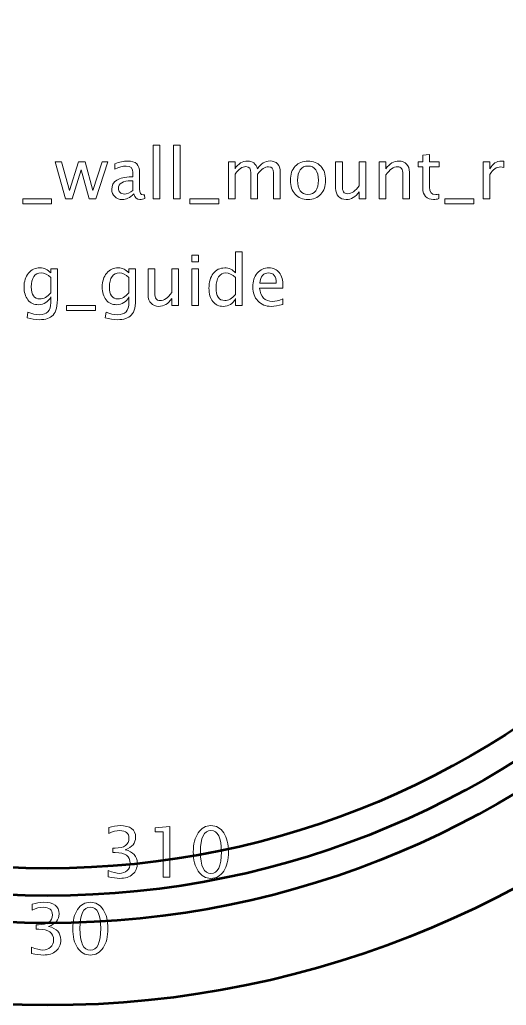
# Model space of a CAD drawing. Header units: centimetres. Extents: x -40.5 to 39, y -42 to 42.1.
# Drawn here: x -23.01 to -14.13, y -42 to -24 of the extents above; entities that cross this region are included whole.
import ezdxf

# ---------------------------------------------------------------- set-up
doc = ezdxf.new("R2010")
doc.units = ezdxf.units.CM
doc.header["$MEASUREMENT"] = 0
doc.layers.add('Layer 1', color=7, linetype='Continuous')

msp = doc.modelspace()

# ---------------------------------------------------------------- linework, layer by layer
at = {"layer": 'Layer 1', "color": 5, "lineweight": 53}
for major_axis in [(0, 18), (0, 16.5), (0, 16), (0, 15.5)]:
    msp.add_ellipse((-22.5, -24), major_axis=major_axis, ratio=1, dxfattribs=at)
at = {"layer": 'Layer 1', "color": 5, "lineweight": 9}
for points, knots in [([(-20.57278, -27.26853), (-20.57278, -27.26853), (-20.57278, -26.28936), (-20.57278, -26.28936), (-20.57278, -26.28936), (-20.57278, -26.28936), (-20.45086, -26.28936), (-20.45086, -26.28936), (-20.45086, -26.28936), (-20.45086, -26.28936), (-20.45086, -27.26853), (-20.45086, -27.26853), (-20.45086, -27.26853), (-20.45086, -27.26853), (-20.57278, -27.26853), (-20.57278, -27.26853)], [0, 0, 0, 0, 0.2, 0.2, 0.2, 0.2, 0.4, 0.4, 0.4, 0.4, 0.6, 0.6, 0.6, 0.6, 1, 1, 1, 1]), ([(-20.20575, -27.26853), (-20.20575, -27.26853), (-20.20575, -26.28936), (-20.20575, -26.28936), (-20.20575, -26.28936), (-20.20575, -26.28936), (-20.08383, -26.28936), (-20.08383, -26.28936), (-20.08383, -26.28936), (-20.08383, -26.28936), (-20.08383, -27.26853), (-20.08383, -27.26853), (-20.08383, -27.26853), (-20.08383, -27.26853), (-20.20575, -27.26853), (-20.20575, -27.26853)], [0, 0, 0, 0, 0.2, 0.2, 0.2, 0.2, 0.4, 0.4, 0.4, 0.4, 0.6, 0.6, 0.6, 0.6, 1, 1, 1, 1]), ([(-22.17383, -27.26853), (-22.17383, -27.26853), (-22.36687, -26.59543), (-22.36687, -26.59543), (-22.36687, -26.59543), (-22.36687, -26.59543), (-22.24791, -26.59543), (-22.24791, -26.59543), (-22.24791, -26.59543), (-22.24791, -26.59543), (-22.09996, -27.11803), (-22.09996, -27.11803), (-22.09996, -27.11803), (-22.09996, -27.11803), (-21.94036, -26.59543), (-21.94036, -26.59543), (-21.94036, -26.59543), (-21.94036, -26.59543), (-21.81844, -26.59543), (-21.81844, -26.59543), (-21.81844, -26.59543), (-21.81844, -26.59543), (-21.67811, -27.11719), (-21.67811, -27.11719), (-21.67811, -27.11719), (-21.67811, -27.11719), (-21.50835, -26.59543), (-21.50835, -26.59543), (-21.50835, -26.59543), (-21.50835, -26.59543), (-21.40421, -26.59543), (-21.40421, -26.59543), (-21.40421, -26.59543), (-21.40421, -26.59543), (-21.62392, -27.26853), (-21.62392, -27.26853), (-21.62392, -27.26853), (-21.62392, -27.26853), (-21.74584, -27.26853), (-21.74584, -27.26853), (-21.74584, -27.26853), (-21.74584, -27.26853), (-21.8902, -26.7436), (-21.8902, -26.7436), (-21.8902, -26.7436), (-21.8902, -26.7436), (-22.05191, -27.26853), (-22.05191, -27.26853), (-22.05191, -27.26853), (-22.05191, -27.26853), (-22.17383, -27.26853), (-22.17383, -27.26853)], [0, 0, 0, 0, 0.07142857, 0.07142857, 0.07142857, 0.07142857, 0.14285714, 0.14285714, 0.14285714, 0.14285714, 0.21428571, 0.21428571, 0.21428571, 0.21428571, 0.28571429, 0.28571429, 0.28571429, 0.28571429, 0.35714286, 0.35714286, 0.35714286, 0.35714286, 0.42857143, 0.42857143, 0.42857143, 0.42857143, 0.5, 0.5, 0.5, 0.5, 0.57142857, 0.57142857, 0.57142857, 0.57142857, 0.64285714, 0.64285714, 0.64285714, 0.64285714, 0.71428571, 0.71428571, 0.71428571, 0.71428571, 0.78571429, 0.78571429, 0.78571429, 0.78571429, 0.85714286, 0.85714286, 0.85714286, 0.85714286, 1, 1, 1, 1]), ([(-20.92711, -27.1828), (-21.00034, -27.25011), (-21.07083, -27.28377), (-21.13856, -27.28377), (-21.13856, -27.28377), (-21.19423, -27.28377), (-21.24059, -27.26641), (-21.2772, -27.23149), (-21.2772, -27.23149), (-21.31403, -27.19656), (-21.33245, -27.15254), (-21.33245, -27.09941), (-21.33245, -27.09941), (-21.33245, -27.02596), (-21.30155, -26.96944), (-21.23974, -26.93007), (-21.23974, -26.93007), (-21.17793, -26.8907), (-21.08924, -26.87102), (-20.97367, -26.87102), (-20.97367, -26.87102), (-20.97367, -26.87102), (-20.9451, -26.87102), (-20.9451, -26.87102), (-20.9451, -26.87102), (-20.9451, -26.87102), (-20.9451, -26.78995), (-20.9451, -26.78995), (-20.9451, -26.78995), (-20.9451, -26.71185), (-20.98574, -26.6729), (-21.06723, -26.6729), (-21.06723, -26.6729), (-21.13031, -26.6729), (-21.19931, -26.6928), (-21.27403, -26.73259), (-21.27403, -26.73259), (-21.27403, -26.73259), (-21.27403, -26.63226), (-21.27403, -26.63226), (-21.27403, -26.63226), (-21.1919, -26.59839), (-21.11443, -26.58146), (-21.04183, -26.58146), (-21.04183, -26.58146), (-20.96711, -26.58146), (-20.91187, -26.59839), (-20.87652, -26.63247), (-20.87652, -26.63247), (-20.84096, -26.66655), (-20.82318, -26.71904), (-20.82318, -26.78995), (-20.82318, -26.78995), (-20.82318, -26.78995), (-20.82318, -27.09412), (-20.82318, -27.09412), (-20.82318, -27.09412), (-20.82318, -27.16375), (-20.8018, -27.19868), (-20.75883, -27.19868), (-20.75883, -27.19868), (-20.75354, -27.19868), (-20.74571, -27.19783), (-20.73534, -27.19614), (-20.73534, -27.19614), (-20.73534, -27.19614), (-20.72666, -27.26387), (-20.72666, -27.26387), (-20.72666, -27.26387), (-20.75439, -27.27721), (-20.78487, -27.28377), (-20.81831, -27.28377), (-20.81831, -27.28377), (-20.87525, -27.28377), (-20.91144, -27.25011), (-20.92711, -27.1828)], [0, 0, 0, 0, 0.05, 0.05, 0.05, 0.05, 0.1, 0.1, 0.1, 0.1, 0.15, 0.15, 0.15, 0.15, 0.2, 0.2, 0.2, 0.2, 0.25, 0.25, 0.25, 0.25, 0.3, 0.3, 0.3, 0.3, 0.35, 0.35, 0.35, 0.35, 0.4, 0.4, 0.4, 0.4, 0.45, 0.45, 0.45, 0.45, 0.5, 0.5, 0.5, 0.5, 0.55, 0.55, 0.55, 0.55, 0.6, 0.6, 0.6, 0.6, 0.65, 0.65, 0.65, 0.65, 0.7, 0.7, 0.7, 0.7, 0.75, 0.75, 0.75, 0.75, 0.8, 0.8, 0.8, 0.8, 0.85, 0.85, 0.85, 0.85, 0.9, 0.9, 0.9, 0.9, 1, 1, 1, 1]), ([(-19.20372, -27.26853), (-19.20372, -27.26853), (-19.20372, -26.59543), (-19.20372, -26.59543), (-19.20372, -26.59543), (-19.20372, -26.59543), (-19.0818, -26.59543), (-19.0818, -26.59543), (-19.0818, -26.59543), (-19.0818, -26.59543), (-19.0818, -26.72264), (-19.0818, -26.72264), (-19.0818, -26.72264), (-19.02232, -26.62845), (-18.94612, -26.58146), (-18.85278, -26.58146), (-18.85278, -26.58146), (-18.76282, -26.58146), (-18.70165, -26.62845), (-18.66905, -26.72264), (-18.66905, -26.72264), (-18.61126, -26.6276), (-18.53591, -26.58019), (-18.44341, -26.58019), (-18.44341, -26.58019), (-18.38436, -26.58019), (-18.33843, -26.59755), (-18.30562, -26.63247), (-18.30562, -26.63247), (-18.27281, -26.6674), (-18.2563, -26.71629), (-18.2563, -26.77916), (-18.2563, -26.77916), (-18.2563, -26.77916), (-18.2563, -27.26853), (-18.2563, -27.26853), (-18.2563, -27.26853), (-18.2563, -27.26853), (-18.37822, -27.26853), (-18.37822, -27.26853), (-18.37822, -27.26853), (-18.37822, -27.26853), (-18.37822, -26.79926), (-18.37822, -26.79926), (-18.37822, -26.79926), (-18.37822, -26.72264), (-18.4087, -26.68433), (-18.46966, -26.68433), (-18.46966, -26.68433), (-18.53295, -26.68433), (-18.59941, -26.72899), (-18.66905, -26.81853), (-18.66905, -26.81853), (-18.66905, -26.81853), (-18.66905, -27.26853), (-18.66905, -27.26853), (-18.66905, -27.26853), (-18.66905, -27.26853), (-18.79097, -27.26853), (-18.79097, -27.26853), (-18.79097, -27.26853), (-18.79097, -27.26853), (-18.79097, -26.79884), (-18.79097, -26.79884), (-18.79097, -26.79884), (-18.79097, -26.72158), (-18.82187, -26.68306), (-18.88389, -26.68306), (-18.88389, -26.68306), (-18.94549, -26.68306), (-19.01153, -26.72793), (-19.0818, -26.81789), (-19.0818, -26.81789), (-19.0818, -26.81789), (-19.0818, -27.26853), (-19.0818, -27.26853), (-19.0818, -27.26853), (-19.0818, -27.26853), (-19.20372, -27.26853), (-19.20372, -27.26853)], [0, 0, 0, 0, 0.04761905, 0.04761905, 0.04761905, 0.04761905, 0.0952381, 0.0952381, 0.0952381, 0.0952381, 0.14285714, 0.14285714, 0.14285714, 0.14285714, 0.19047619, 0.19047619, 0.19047619, 0.19047619, 0.23809524, 0.23809524, 0.23809524, 0.23809524, 0.28571429, 0.28571429, 0.28571429, 0.28571429, 0.33333333, 0.33333333, 0.33333333, 0.33333333, 0.38095238, 0.38095238, 0.38095238, 0.38095238, 0.42857143, 0.42857143, 0.42857143, 0.42857143, 0.47619048, 0.47619048, 0.47619048, 0.47619048, 0.52380952, 0.52380952, 0.52380952, 0.52380952, 0.57142857, 0.57142857, 0.57142857, 0.57142857, 0.61904762, 0.61904762, 0.61904762, 0.61904762, 0.66666667, 0.66666667, 0.66666667, 0.66666667, 0.71428571, 0.71428571, 0.71428571, 0.71428571, 0.76190476, 0.76190476, 0.76190476, 0.76190476, 0.80952381, 0.80952381, 0.80952381, 0.80952381, 0.85714286, 0.85714286, 0.85714286, 0.85714286, 0.9047619, 0.9047619, 0.9047619, 0.9047619, 1, 1, 1, 1]), ([(-17.74999, -27.28377), (-17.84884, -27.28377), (-17.92715, -27.25223), (-17.98473, -27.18915), (-17.98473, -27.18915), (-18.04251, -27.12608), (-18.0713, -27.04035), (-18.0713, -26.93219), (-18.0713, -26.93219), (-18.0713, -26.82424), (-18.04251, -26.73873), (-17.98473, -26.67586), (-17.98473, -26.67586), (-17.92715, -26.613), (-17.84884, -26.58146), (-17.74999, -26.58146), (-17.74999, -26.58146), (-17.65114, -26.58146), (-17.57282, -26.613), (-17.51525, -26.67586), (-17.51525, -26.67586), (-17.45747, -26.73873), (-17.42868, -26.82424), (-17.42868, -26.93219), (-17.42868, -26.93219), (-17.42868, -27.04035), (-17.45747, -27.12608), (-17.51525, -27.18915), (-17.51525, -27.18915), (-17.57282, -27.25223), (-17.65114, -27.28377), (-17.74999, -27.28377)], [0, 0, 0, 0, 0.11111111, 0.11111111, 0.11111111, 0.11111111, 0.22222222, 0.22222222, 0.22222222, 0.22222222, 0.33333333, 0.33333333, 0.33333333, 0.33333333, 0.44444444, 0.44444444, 0.44444444, 0.44444444, 0.55555556, 0.55555556, 0.55555556, 0.55555556, 0.66666667, 0.66666667, 0.66666667, 0.66666667, 0.77777778, 0.77777778, 0.77777778, 0.77777778, 1, 1, 1, 1]), ([(-16.81612, -27.26853), (-16.81612, -27.26853), (-16.81612, -27.14195), (-16.81612, -27.14195), (-16.81612, -27.14195), (-16.8811, -27.23657), (-16.96005, -27.28377), (-17.05276, -27.28377), (-17.05276, -27.28377), (-17.11161, -27.28377), (-17.15838, -27.26535), (-17.1931, -27.22831), (-17.1931, -27.22831), (-17.22802, -27.19127), (-17.24538, -27.14153), (-17.24538, -27.07866), (-17.24538, -27.07866), (-17.24538, -27.07866), (-17.24538, -26.59543), (-17.24538, -26.59543), (-17.24538, -26.59543), (-17.24538, -26.59543), (-17.12346, -26.59543), (-17.12346, -26.59543), (-17.12346, -26.59543), (-17.12346, -26.59543), (-17.12346, -27.03887), (-17.12346, -27.03887), (-17.12346, -27.03887), (-17.12346, -27.08946), (-17.11605, -27.12523), (-17.10145, -27.1464), (-17.10145, -27.1464), (-17.08663, -27.16778), (-17.06208, -27.17836), (-17.02757, -27.17836), (-17.02757, -27.17836), (-16.95307, -27.17836), (-16.88237, -27.12946), (-16.81612, -27.03146), (-16.81612, -27.03146), (-16.81612, -27.03146), (-16.81612, -26.59543), (-16.81612, -26.59543), (-16.81612, -26.59543), (-16.81612, -26.59543), (-16.6942, -26.59543), (-16.6942, -26.59543), (-16.6942, -26.59543), (-16.6942, -26.59543), (-16.6942, -27.26853), (-16.6942, -27.26853), (-16.6942, -27.26853), (-16.6942, -27.26853), (-16.81612, -27.26853), (-16.81612, -27.26853)], [0, 0, 0, 0, 0.06666667, 0.06666667, 0.06666667, 0.06666667, 0.13333333, 0.13333333, 0.13333333, 0.13333333, 0.2, 0.2, 0.2, 0.2, 0.26666667, 0.26666667, 0.26666667, 0.26666667, 0.33333333, 0.33333333, 0.33333333, 0.33333333, 0.4, 0.4, 0.4, 0.4, 0.46666667, 0.46666667, 0.46666667, 0.46666667, 0.53333333, 0.53333333, 0.53333333, 0.53333333, 0.6, 0.6, 0.6, 0.6, 0.66666667, 0.66666667, 0.66666667, 0.66666667, 0.73333333, 0.73333333, 0.73333333, 0.73333333, 0.8, 0.8, 0.8, 0.8, 0.86666667, 0.86666667, 0.86666667, 0.86666667, 1, 1, 1, 1]), ([(-16.44951, -27.26853), (-16.44951, -27.26853), (-16.44951, -26.59543), (-16.44951, -26.59543), (-16.44951, -26.59543), (-16.44951, -26.59543), (-16.32759, -26.59543), (-16.32759, -26.59543), (-16.32759, -26.59543), (-16.32759, -26.59543), (-16.32759, -26.72264), (-16.32759, -26.72264), (-16.32759, -26.72264), (-16.26303, -26.62845), (-16.18387, -26.58146), (-16.09031, -26.58146), (-16.09031, -26.58146), (-16.03147, -26.58146), (-15.98469, -26.59987), (-15.95019, -26.63692), (-15.95019, -26.63692), (-15.91569, -26.67375), (-15.89833, -26.72349), (-15.89833, -26.78572), (-15.89833, -26.78572), (-15.89833, -26.78572), (-15.89833, -27.26853), (-15.89833, -27.26853), (-15.89833, -27.26853), (-15.89833, -27.26853), (-16.02025, -27.26853), (-16.02025, -27.26853), (-16.02025, -27.26853), (-16.02025, -27.26853), (-16.02025, -26.82551), (-16.02025, -26.82551), (-16.02025, -26.82551), (-16.02025, -26.77556), (-16.02766, -26.74), (-16.04226, -26.71883), (-16.04226, -26.71883), (-16.05708, -26.69745), (-16.08142, -26.68687), (-16.1155, -26.68687), (-16.1155, -26.68687), (-16.19043, -26.68687), (-16.26113, -26.73576), (-16.32759, -26.83355), (-16.32759, -26.83355), (-16.32759, -26.83355), (-16.32759, -27.26853), (-16.32759, -27.26853), (-16.32759, -27.26853), (-16.32759, -27.26853), (-16.44951, -27.26853), (-16.44951, -27.26853)], [0, 0, 0, 0, 0.06666667, 0.06666667, 0.06666667, 0.06666667, 0.13333333, 0.13333333, 0.13333333, 0.13333333, 0.2, 0.2, 0.2, 0.2, 0.26666667, 0.26666667, 0.26666667, 0.26666667, 0.33333333, 0.33333333, 0.33333333, 0.33333333, 0.4, 0.4, 0.4, 0.4, 0.46666667, 0.46666667, 0.46666667, 0.46666667, 0.53333333, 0.53333333, 0.53333333, 0.53333333, 0.6, 0.6, 0.6, 0.6, 0.66666667, 0.66666667, 0.66666667, 0.66666667, 0.73333333, 0.73333333, 0.73333333, 0.73333333, 0.8, 0.8, 0.8, 0.8, 0.86666667, 0.86666667, 0.86666667, 0.86666667, 1, 1, 1, 1]), ([(-15.36027, -27.26832), (-15.39795, -27.27869), (-15.43075, -27.28377), (-15.45848, -27.28377), (-15.45848, -27.28377), (-15.52071, -27.28377), (-15.56918, -27.26599), (-15.6039, -27.23043), (-15.6039, -27.23043), (-15.63882, -27.19487), (-15.65618, -27.14555), (-15.65618, -27.08226), (-15.65618, -27.08226), (-15.65618, -27.08226), (-15.65618, -26.68687), (-15.65618, -26.68687), (-15.65618, -26.68687), (-15.65618, -26.68687), (-15.74042, -26.68687), (-15.74042, -26.68687), (-15.74042, -26.68687), (-15.74042, -26.68687), (-15.74042, -26.59543), (-15.74042, -26.59543), (-15.74042, -26.59543), (-15.74042, -26.59543), (-15.65618, -26.59543), (-15.65618, -26.59543), (-15.65618, -26.59543), (-15.65618, -26.59543), (-15.65618, -26.47372), (-15.65618, -26.47372), (-15.65618, -26.47372), (-15.65618, -26.47372), (-15.53426, -26.46208), (-15.53426, -26.46208), (-15.53426, -26.46208), (-15.53426, -26.46208), (-15.53426, -26.59543), (-15.53426, -26.59543), (-15.53426, -26.59543), (-15.53426, -26.59543), (-15.35773, -26.59543), (-15.35773, -26.59543), (-15.35773, -26.59543), (-15.35773, -26.59543), (-15.35773, -26.68687), (-15.35773, -26.68687), (-15.35773, -26.68687), (-15.35773, -26.68687), (-15.53426, -26.68687), (-15.53426, -26.68687), (-15.53426, -26.68687), (-15.53426, -26.68687), (-15.53426, -27.06025), (-15.53426, -27.06025), (-15.53426, -27.06025), (-15.53426, -27.1483), (-15.49595, -27.19233), (-15.41954, -27.19233), (-15.41954, -27.19233), (-15.40324, -27.19233), (-15.38355, -27.18958), (-15.36027, -27.18429), (-15.36027, -27.18429), (-15.36027, -27.18429), (-15.36027, -27.26832), (-15.36027, -27.26832)], [0, 0, 0, 0, 0.05555556, 0.05555556, 0.05555556, 0.05555556, 0.11111111, 0.11111111, 0.11111111, 0.11111111, 0.16666667, 0.16666667, 0.16666667, 0.16666667, 0.22222222, 0.22222222, 0.22222222, 0.22222222, 0.27777778, 0.27777778, 0.27777778, 0.27777778, 0.33333333, 0.33333333, 0.33333333, 0.33333333, 0.38888889, 0.38888889, 0.38888889, 0.38888889, 0.44444444, 0.44444444, 0.44444444, 0.44444444, 0.5, 0.5, 0.5, 0.5, 0.55555556, 0.55555556, 0.55555556, 0.55555556, 0.61111111, 0.61111111, 0.61111111, 0.61111111, 0.66666667, 0.66666667, 0.66666667, 0.66666667, 0.72222222, 0.72222222, 0.72222222, 0.72222222, 0.77777778, 0.77777778, 0.77777778, 0.77777778, 0.83333333, 0.83333333, 0.83333333, 0.83333333, 0.88888889, 0.88888889, 0.88888889, 0.88888889, 1, 1, 1, 1]), ([(-14.55128, -27.26853), (-14.55128, -27.26853), (-14.55128, -26.59543), (-14.55128, -26.59543), (-14.55128, -26.59543), (-14.55128, -26.59543), (-14.42936, -26.59543), (-14.42936, -26.59543), (-14.42936, -26.59543), (-14.42936, -26.59543), (-14.42936, -26.72264), (-14.42936, -26.72264), (-14.42936, -26.72264), (-14.38089, -26.62845), (-14.31061, -26.58146), (-14.21833, -26.58146), (-14.21833, -26.58146), (-14.20584, -26.58146), (-14.19272, -26.58252), (-14.17917, -26.58463), (-14.17917, -26.58463), (-14.17917, -26.58463), (-14.17917, -26.69872), (-14.17917, -26.69872), (-14.17917, -26.69872), (-14.20034, -26.69174), (-14.21896, -26.68814), (-14.23505, -26.68814), (-14.23505, -26.68814), (-14.31252, -26.68814), (-14.37729, -26.73386), (-14.42936, -26.82551), (-14.42936, -26.82551), (-14.42936, -26.82551), (-14.42936, -27.26853), (-14.42936, -27.26853), (-14.42936, -27.26853), (-14.42936, -27.26853), (-14.55128, -27.26853), (-14.55128, -27.26853)], [0, 0, 0, 0, 0.09090909, 0.09090909, 0.09090909, 0.09090909, 0.18181818, 0.18181818, 0.18181818, 0.18181818, 0.27272727, 0.27272727, 0.27272727, 0.27272727, 0.36363636, 0.36363636, 0.36363636, 0.36363636, 0.45454545, 0.45454545, 0.45454545, 0.45454545, 0.54545455, 0.54545455, 0.54545455, 0.54545455, 0.63636364, 0.63636364, 0.63636364, 0.63636364, 0.72727273, 0.72727273, 0.72727273, 0.72727273, 0.81818182, 0.81818182, 0.81818182, 0.81818182, 1, 1, 1, 1]), ([(-17.7502, -27.19233), (-17.68988, -27.19233), (-17.64289, -27.16968), (-17.60944, -27.12417), (-17.60944, -27.12417), (-17.57621, -27.07888), (-17.55949, -27.01474), (-17.55949, -26.93219), (-17.55949, -26.93219), (-17.55949, -26.84985), (-17.57621, -26.78593), (-17.60944, -26.74063), (-17.60944, -26.74063), (-17.64289, -26.69555), (-17.68988, -26.6729), (-17.7502, -26.6729), (-17.7502, -26.6729), (-17.81074, -26.6729), (-17.85773, -26.69555), (-17.89075, -26.74063), (-17.89075, -26.74063), (-17.92398, -26.78593), (-17.94049, -26.84985), (-17.94049, -26.93219), (-17.94049, -26.93219), (-17.94049, -27.01474), (-17.92398, -27.07888), (-17.89075, -27.12417), (-17.89075, -27.12417), (-17.85773, -27.16968), (-17.81074, -27.19233), (-17.7502, -27.19233)], [0, 0, 0, 0, 0.11111111, 0.11111111, 0.11111111, 0.11111111, 0.22222222, 0.22222222, 0.22222222, 0.22222222, 0.33333333, 0.33333333, 0.33333333, 0.33333333, 0.44444444, 0.44444444, 0.44444444, 0.44444444, 0.55555556, 0.55555556, 0.55555556, 0.55555556, 0.66666667, 0.66666667, 0.66666667, 0.66666667, 0.77777778, 0.77777778, 0.77777778, 0.77777778, 1, 1, 1, 1]), ([(-20.9451, -27.11634), (-20.9451, -27.11634), (-20.9451, -26.94341), (-20.9451, -26.94341), (-20.9451, -26.94341), (-20.9451, -26.94341), (-20.98426, -26.94214), (-20.98426, -26.94214), (-20.98426, -26.94214), (-21.05199, -26.94214), (-21.1066, -26.95463), (-21.1483, -26.9796), (-21.1483, -26.9796), (-21.18979, -27.00479), (-21.21053, -27.03802), (-21.21053, -27.07951), (-21.21053, -27.07951), (-21.21053, -27.10851), (-21.20016, -27.13306), (-21.17963, -27.15317), (-21.17963, -27.15317), (-21.15888, -27.17328), (-21.13369, -27.18344), (-21.10385, -27.18344), (-21.10385, -27.18344), (-21.05305, -27.18344), (-21.00013, -27.161), (-20.9451, -27.11634)], [0, 0, 0, 0, 0.125, 0.125, 0.125, 0.125, 0.25, 0.25, 0.25, 0.25, 0.375, 0.375, 0.375, 0.375, 0.5, 0.5, 0.5, 0.5, 0.625, 0.625, 0.625, 0.625, 0.75, 0.75, 0.75, 0.75, 1, 1, 1, 1]), ([(-22.95615, -27.35997), (-22.95615, -27.35997), (-22.95615, -27.26853), (-22.95615, -27.26853), (-22.95615, -27.26853), (-22.95615, -27.26853), (-22.42783, -27.26853), (-22.42783, -27.26853), (-22.42783, -27.26853), (-22.42783, -27.26853), (-22.42783, -27.35997), (-22.42783, -27.35997), (-22.42783, -27.35997), (-22.42783, -27.35997), (-22.95615, -27.35997), (-22.95615, -27.35997)], [0, 0, 0, 0, 0.2, 0.2, 0.2, 0.2, 0.4, 0.4, 0.4, 0.4, 0.6, 0.6, 0.6, 0.6, 1, 1, 1, 1]), ([(-19.9073, -27.35997), (-19.9073, -27.35997), (-19.9073, -27.26853), (-19.9073, -27.26853), (-19.9073, -27.26853), (-19.9073, -27.26853), (-19.37898, -27.26853), (-19.37898, -27.26853), (-19.37898, -27.26853), (-19.37898, -27.26853), (-19.37898, -27.35997), (-19.37898, -27.35997), (-19.37898, -27.35997), (-19.37898, -27.35997), (-19.9073, -27.35997), (-19.9073, -27.35997)], [0, 0, 0, 0, 0.2, 0.2, 0.2, 0.2, 0.4, 0.4, 0.4, 0.4, 0.6, 0.6, 0.6, 0.6, 1, 1, 1, 1]), ([(-15.25486, -27.35997), (-15.25486, -27.35997), (-15.25486, -27.26853), (-15.25486, -27.26853), (-15.25486, -27.26853), (-15.25486, -27.26853), (-14.72654, -27.26853), (-14.72654, -27.26853), (-14.72654, -27.26853), (-14.72654, -27.26853), (-14.72654, -27.35997), (-14.72654, -27.35997), (-14.72654, -27.35997), (-14.72654, -27.35997), (-15.25486, -27.35997), (-15.25486, -27.35997)], [0, 0, 0, 0, 0.2, 0.2, 0.2, 0.2, 0.4, 0.4, 0.4, 0.4, 0.6, 0.6, 0.6, 0.6, 1, 1, 1, 1]), ([(-19.07121, -29.2201), (-19.07121, -29.2201), (-19.07121, -29.09373), (-19.07121, -29.09373), (-19.07121, -29.09373), (-19.12095, -29.18814), (-19.19588, -29.23534), (-19.296, -29.23534), (-19.296, -29.23534), (-19.37728, -29.23534), (-19.4412, -29.20592), (-19.48777, -29.14686), (-19.48777, -29.14686), (-19.53434, -29.08781), (-19.55762, -29.00716), (-19.55762, -28.90493), (-19.55762, -28.90493), (-19.55762, -28.79317), (-19.53116, -28.70321), (-19.47846, -28.63505), (-19.47846, -28.63505), (-19.42554, -28.56711), (-19.35611, -28.53303), (-19.26996, -28.53303), (-19.26996, -28.53303), (-19.19017, -28.53303), (-19.1237, -28.56351), (-19.07121, -28.62468), (-19.07121, -28.62468), (-19.07121, -28.62468), (-19.07121, -28.24093), (-19.07121, -28.24093), (-19.07121, -28.24093), (-19.07121, -28.24093), (-18.94929, -28.24093), (-18.94929, -28.24093), (-18.94929, -28.24093), (-18.94929, -28.24093), (-18.94929, -29.2201), (-18.94929, -29.2201), (-18.94929, -29.2201), (-18.94929, -29.2201), (-19.07121, -29.2201), (-19.07121, -29.2201)], [0, 0, 0, 0, 0.08333333, 0.08333333, 0.08333333, 0.08333333, 0.16666667, 0.16666667, 0.16666667, 0.16666667, 0.25, 0.25, 0.25, 0.25, 0.33333333, 0.33333333, 0.33333333, 0.33333333, 0.41666667, 0.41666667, 0.41666667, 0.41666667, 0.5, 0.5, 0.5, 0.5, 0.58333333, 0.58333333, 0.58333333, 0.58333333, 0.66666667, 0.66666667, 0.66666667, 0.66666667, 0.75, 0.75, 0.75, 0.75, 0.83333333, 0.83333333, 0.83333333, 0.83333333, 1, 1, 1, 1]), ([(-19.87131, -28.42381), (-19.87131, -28.42381), (-19.87131, -28.30189), (-19.87131, -28.30189), (-19.87131, -28.30189), (-19.87131, -28.30189), (-19.74939, -28.30189), (-19.74939, -28.30189), (-19.74939, -28.30189), (-19.74939, -28.30189), (-19.74939, -28.42381), (-19.74939, -28.42381), (-19.74939, -28.42381), (-19.74939, -28.42381), (-19.87131, -28.42381), (-19.87131, -28.42381)], [0, 0, 0, 0, 0.2, 0.2, 0.2, 0.2, 0.4, 0.4, 0.4, 0.4, 0.6, 0.6, 0.6, 0.6, 1, 1, 1, 1]), ([(-22.87572, -29.44362), (-22.87572, -29.44362), (-22.86133, -29.33821), (-22.86133, -29.33821), (-22.86133, -29.33821), (-22.79063, -29.37123), (-22.72057, -29.38774), (-22.65135, -29.38774), (-22.65135, -29.38774), (-22.51398, -29.38774), (-22.44519, -29.31493), (-22.44519, -29.16951), (-22.44519, -29.16951), (-22.44519, -29.16951), (-22.44519, -29.06368), (-22.44519, -29.06368), (-22.44519, -29.06368), (-22.46636, -29.10834), (-22.49641, -29.14284), (-22.53557, -29.16761), (-22.53557, -29.16761), (-22.57473, -29.19237), (-22.61833, -29.20486), (-22.66638, -29.20486), (-22.66638, -29.20486), (-22.74787, -29.20486), (-22.81243, -29.17565), (-22.86006, -29.11723), (-22.86006, -29.11723), (-22.90768, -29.05881), (-22.9316, -28.97965), (-22.9316, -28.87974), (-22.9316, -28.87974), (-22.9316, -28.7775), (-22.90451, -28.69411), (-22.85032, -28.62955), (-22.85032, -28.62955), (-22.79592, -28.5652), (-22.72586, -28.53303), (-22.63971, -28.53303), (-22.63971, -28.53303), (-22.56436, -28.53303), (-22.49938, -28.56351), (-22.44519, -28.62468), (-22.44519, -28.62468), (-22.44519, -28.62468), (-22.44519, -28.547), (-22.44519, -28.547), (-22.44519, -28.547), (-22.44519, -28.547), (-22.32327, -28.547), (-22.32327, -28.547), (-22.32327, -28.547), (-22.32327, -28.547), (-22.32327, -29.03637), (-22.32327, -29.03637), (-22.32327, -29.03637), (-22.32327, -29.14157), (-22.32877, -29.21946), (-22.33978, -29.27005), (-22.33978, -29.27005), (-22.35057, -29.32064), (-22.37132, -29.36213), (-22.40137, -29.3943), (-22.40137, -29.3943), (-22.45471, -29.45082), (-22.53811, -29.47918), (-22.65135, -29.47918), (-22.65135, -29.47918), (-22.72903, -29.47918), (-22.80375, -29.46733), (-22.87572, -29.44362)], [0, 0, 0, 0, 0.05263158, 0.05263158, 0.05263158, 0.05263158, 0.10526316, 0.10526316, 0.10526316, 0.10526316, 0.15789474, 0.15789474, 0.15789474, 0.15789474, 0.21052632, 0.21052632, 0.21052632, 0.21052632, 0.26315789, 0.26315789, 0.26315789, 0.26315789, 0.31578947, 0.31578947, 0.31578947, 0.31578947, 0.36842105, 0.36842105, 0.36842105, 0.36842105, 0.42105263, 0.42105263, 0.42105263, 0.42105263, 0.47368421, 0.47368421, 0.47368421, 0.47368421, 0.52631579, 0.52631579, 0.52631579, 0.52631579, 0.57894737, 0.57894737, 0.57894737, 0.57894737, 0.63157895, 0.63157895, 0.63157895, 0.63157895, 0.68421053, 0.68421053, 0.68421053, 0.68421053, 0.73684211, 0.73684211, 0.73684211, 0.73684211, 0.78947368, 0.78947368, 0.78947368, 0.78947368, 0.84210526, 0.84210526, 0.84210526, 0.84210526, 0.89473684, 0.89473684, 0.89473684, 0.89473684, 1, 1, 1, 1]), ([(-21.44887, -29.44362), (-21.44887, -29.44362), (-21.43448, -29.33821), (-21.43448, -29.33821), (-21.43448, -29.33821), (-21.36378, -29.37123), (-21.29372, -29.38774), (-21.2245, -29.38774), (-21.2245, -29.38774), (-21.08713, -29.38774), (-21.01834, -29.31493), (-21.01834, -29.16951), (-21.01834, -29.16951), (-21.01834, -29.16951), (-21.01834, -29.06368), (-21.01834, -29.06368), (-21.01834, -29.06368), (-21.03951, -29.10834), (-21.06956, -29.14284), (-21.10872, -29.16761), (-21.10872, -29.16761), (-21.14788, -29.19237), (-21.19148, -29.20486), (-21.23953, -29.20486), (-21.23953, -29.20486), (-21.32102, -29.20486), (-21.38558, -29.17565), (-21.43321, -29.11723), (-21.43321, -29.11723), (-21.48083, -29.05881), (-21.50475, -28.97965), (-21.50475, -28.87974), (-21.50475, -28.87974), (-21.50475, -28.7775), (-21.47766, -28.69411), (-21.42347, -28.62955), (-21.42347, -28.62955), (-21.36907, -28.5652), (-21.29901, -28.53303), (-21.21286, -28.53303), (-21.21286, -28.53303), (-21.13751, -28.53303), (-21.07253, -28.56351), (-21.01834, -28.62468), (-21.01834, -28.62468), (-21.01834, -28.62468), (-21.01834, -28.547), (-21.01834, -28.547), (-21.01834, -28.547), (-21.01834, -28.547), (-20.89642, -28.547), (-20.89642, -28.547), (-20.89642, -28.547), (-20.89642, -28.547), (-20.89642, -29.03637), (-20.89642, -29.03637), (-20.89642, -29.03637), (-20.89642, -29.14157), (-20.90192, -29.21946), (-20.91293, -29.27005), (-20.91293, -29.27005), (-20.92372, -29.32064), (-20.94447, -29.36213), (-20.97452, -29.3943), (-20.97452, -29.3943), (-21.02786, -29.45082), (-21.11126, -29.47918), (-21.2245, -29.47918), (-21.2245, -29.47918), (-21.30218, -29.47918), (-21.3769, -29.46733), (-21.44887, -29.44362)], [0, 0, 0, 0, 0.05263158, 0.05263158, 0.05263158, 0.05263158, 0.10526316, 0.10526316, 0.10526316, 0.10526316, 0.15789474, 0.15789474, 0.15789474, 0.15789474, 0.21052632, 0.21052632, 0.21052632, 0.21052632, 0.26315789, 0.26315789, 0.26315789, 0.26315789, 0.31578947, 0.31578947, 0.31578947, 0.31578947, 0.36842105, 0.36842105, 0.36842105, 0.36842105, 0.42105263, 0.42105263, 0.42105263, 0.42105263, 0.47368421, 0.47368421, 0.47368421, 0.47368421, 0.52631579, 0.52631579, 0.52631579, 0.52631579, 0.57894737, 0.57894737, 0.57894737, 0.57894737, 0.63157895, 0.63157895, 0.63157895, 0.63157895, 0.68421053, 0.68421053, 0.68421053, 0.68421053, 0.73684211, 0.73684211, 0.73684211, 0.73684211, 0.78947368, 0.78947368, 0.78947368, 0.78947368, 0.84210526, 0.84210526, 0.84210526, 0.84210526, 0.89473684, 0.89473684, 0.89473684, 0.89473684, 1, 1, 1, 1]), ([(-20.23792, -29.2201), (-20.23792, -29.2201), (-20.23792, -29.09352), (-20.23792, -29.09352), (-20.23792, -29.09352), (-20.3029, -29.18814), (-20.38185, -29.23534), (-20.47456, -29.23534), (-20.47456, -29.23534), (-20.53341, -29.23534), (-20.58018, -29.21692), (-20.6149, -29.17988), (-20.6149, -29.17988), (-20.64982, -29.14284), (-20.66718, -29.0931), (-20.66718, -29.03023), (-20.66718, -29.03023), (-20.66718, -29.03023), (-20.66718, -28.547), (-20.66718, -28.547), (-20.66718, -28.547), (-20.66718, -28.547), (-20.54526, -28.547), (-20.54526, -28.547), (-20.54526, -28.547), (-20.54526, -28.547), (-20.54526, -28.99044), (-20.54526, -28.99044), (-20.54526, -28.99044), (-20.54526, -29.04103), (-20.53785, -29.0768), (-20.52325, -29.09797), (-20.52325, -29.09797), (-20.50843, -29.11935), (-20.48388, -29.12993), (-20.44937, -29.12993), (-20.44937, -29.12993), (-20.37487, -29.12993), (-20.30417, -29.08103), (-20.23792, -28.98303), (-20.23792, -28.98303), (-20.23792, -28.98303), (-20.23792, -28.547), (-20.23792, -28.547), (-20.23792, -28.547), (-20.23792, -28.547), (-20.116, -28.547), (-20.116, -28.547), (-20.116, -28.547), (-20.116, -28.547), (-20.116, -29.2201), (-20.116, -29.2201), (-20.116, -29.2201), (-20.116, -29.2201), (-20.23792, -29.2201), (-20.23792, -29.2201)], [0, 0, 0, 0, 0.06666667, 0.06666667, 0.06666667, 0.06666667, 0.13333333, 0.13333333, 0.13333333, 0.13333333, 0.2, 0.2, 0.2, 0.2, 0.26666667, 0.26666667, 0.26666667, 0.26666667, 0.33333333, 0.33333333, 0.33333333, 0.33333333, 0.4, 0.4, 0.4, 0.4, 0.46666667, 0.46666667, 0.46666667, 0.46666667, 0.53333333, 0.53333333, 0.53333333, 0.53333333, 0.6, 0.6, 0.6, 0.6, 0.66666667, 0.66666667, 0.66666667, 0.66666667, 0.73333333, 0.73333333, 0.73333333, 0.73333333, 0.8, 0.8, 0.8, 0.8, 0.86666667, 0.86666667, 0.86666667, 0.86666667, 1, 1, 1, 1]), ([(-19.87131, -29.2201), (-19.87131, -29.2201), (-19.87131, -28.547), (-19.87131, -28.547), (-19.87131, -28.547), (-19.87131, -28.547), (-19.74939, -28.547), (-19.74939, -28.547), (-19.74939, -28.547), (-19.74939, -28.547), (-19.74939, -29.2201), (-19.74939, -29.2201), (-19.74939, -29.2201), (-19.74939, -29.2201), (-19.87131, -29.2201), (-19.87131, -29.2201)], [0, 0, 0, 0, 0.2, 0.2, 0.2, 0.2, 0.4, 0.4, 0.4, 0.4, 0.6, 0.6, 0.6, 0.6, 1, 1, 1, 1]), ([(-18.211, -29.19851), (-18.29291, -29.22306), (-18.36298, -29.23534), (-18.4214, -29.23534), (-18.4214, -29.23534), (-18.52109, -29.23534), (-18.60216, -29.20232), (-18.6646, -29.13649), (-18.6646, -29.13649), (-18.72704, -29.07066), (-18.75837, -28.98536), (-18.75837, -28.88037), (-18.75837, -28.88037), (-18.75837, -28.77856), (-18.73085, -28.69495), (-18.67561, -28.62955), (-18.67561, -28.62955), (-18.62036, -28.56436), (-18.54967, -28.53176), (-18.46352, -28.53176), (-18.46352, -28.53176), (-18.38203, -28.53176), (-18.31895, -28.56076), (-18.2745, -28.61875), (-18.2745, -28.61875), (-18.23005, -28.67675), (-18.20782, -28.75888), (-18.20782, -28.86535), (-18.20782, -28.86535), (-18.20782, -28.86535), (-18.20846, -28.9026), (-18.20846, -28.9026), (-18.20846, -28.9026), (-18.20846, -28.9026), (-18.63391, -28.9026), (-18.63391, -28.9026), (-18.63391, -28.9026), (-18.61613, -29.06347), (-18.5376, -29.1439), (-18.39854, -29.1439), (-18.39854, -29.1439), (-18.34752, -29.1439), (-18.28508, -29.12951), (-18.211, -29.10072), (-18.211, -29.10072), (-18.211, -29.10072), (-18.211, -29.19851), (-18.211, -29.19851)], [0, 0, 0, 0, 0.07692308, 0.07692308, 0.07692308, 0.07692308, 0.15384615, 0.15384615, 0.15384615, 0.15384615, 0.23076923, 0.23076923, 0.23076923, 0.23076923, 0.30769231, 0.30769231, 0.30769231, 0.30769231, 0.38461538, 0.38461538, 0.38461538, 0.38461538, 0.46153846, 0.46153846, 0.46153846, 0.46153846, 0.53846154, 0.53846154, 0.53846154, 0.53846154, 0.61538462, 0.61538462, 0.61538462, 0.61538462, 0.69230769, 0.69230769, 0.69230769, 0.69230769, 0.76923077, 0.76923077, 0.76923077, 0.76923077, 0.84615385, 0.84615385, 0.84615385, 0.84615385, 1, 1, 1, 1]), ([(-22.44519, -28.98727), (-22.44519, -28.98727), (-22.44519, -28.70808), (-22.44519, -28.70808), (-22.44519, -28.70808), (-22.49895, -28.65241), (-22.55758, -28.62447), (-22.62087, -28.62447), (-22.62087, -28.62447), (-22.67718, -28.62447), (-22.7212, -28.64691), (-22.75295, -28.69199), (-22.75295, -28.69199), (-22.78491, -28.73686), (-22.80079, -28.79931), (-22.80079, -28.87889), (-22.80079, -28.87889), (-22.80079, -29.02515), (-22.74893, -29.09818), (-22.645, -29.09818), (-22.645, -29.09818), (-22.57431, -29.09818), (-22.50763, -29.06114), (-22.44519, -28.98727)], [0, 0, 0, 0, 0.14285714, 0.14285714, 0.14285714, 0.14285714, 0.28571429, 0.28571429, 0.28571429, 0.28571429, 0.42857143, 0.42857143, 0.42857143, 0.42857143, 0.57142857, 0.57142857, 0.57142857, 0.57142857, 0.71428571, 0.71428571, 0.71428571, 0.71428571, 1, 1, 1, 1]), ([(-21.01834, -28.98727), (-21.01834, -28.98727), (-21.01834, -28.70808), (-21.01834, -28.70808), (-21.01834, -28.70808), (-21.0721, -28.65241), (-21.13073, -28.62447), (-21.19402, -28.62447), (-21.19402, -28.62447), (-21.25033, -28.62447), (-21.29435, -28.64691), (-21.3261, -28.69199), (-21.3261, -28.69199), (-21.35806, -28.73686), (-21.37394, -28.79931), (-21.37394, -28.87889), (-21.37394, -28.87889), (-21.37394, -29.02515), (-21.32208, -29.09818), (-21.21815, -29.09818), (-21.21815, -29.09818), (-21.14746, -29.09818), (-21.08078, -29.06114), (-21.01834, -28.98727)], [0, 0, 0, 0, 0.14285714, 0.14285714, 0.14285714, 0.14285714, 0.28571429, 0.28571429, 0.28571429, 0.28571429, 0.42857143, 0.42857143, 0.42857143, 0.42857143, 0.57142857, 0.57142857, 0.57142857, 0.57142857, 0.71428571, 0.71428571, 0.71428571, 0.71428571, 1, 1, 1, 1]), ([(-19.07121, -28.70808), (-19.1345, -28.65241), (-19.1944, -28.62447), (-19.25113, -28.62447), (-19.25113, -28.62447), (-19.30701, -28.62447), (-19.35019, -28.64775), (-19.38088, -28.69453), (-19.38088, -28.69453), (-19.41157, -28.7411), (-19.42681, -28.80714), (-19.42681, -28.89265), (-19.42681, -28.89265), (-19.42681, -29.04992), (-19.37474, -29.12866), (-19.27039, -29.12866), (-19.27039, -29.12866), (-19.20265, -29.12866), (-19.13619, -29.09162), (-19.07121, -29.01775), (-19.07121, -29.01775), (-19.07121, -29.01775), (-19.07121, -28.70808), (-19.07121, -28.70808)], [0, 0, 0, 0, 0.14285714, 0.14285714, 0.14285714, 0.14285714, 0.28571429, 0.28571429, 0.28571429, 0.28571429, 0.42857143, 0.42857143, 0.42857143, 0.42857143, 0.57142857, 0.57142857, 0.57142857, 0.57142857, 0.71428571, 0.71428571, 0.71428571, 0.71428571, 1, 1, 1, 1]), ([(-18.62756, -28.81116), (-18.62756, -28.81116), (-18.33038, -28.81116), (-18.33038, -28.81116), (-18.33038, -28.81116), (-18.33038, -28.68585), (-18.37716, -28.6232), (-18.4705, -28.6232), (-18.4705, -28.6232), (-18.56448, -28.6232), (-18.61676, -28.68585), (-18.62756, -28.81116)], [0, 0, 0, 0, 0.25, 0.25, 0.25, 0.25, 0.5, 0.5, 0.5, 0.5, 1, 1, 1, 1]), ([(-22.15499, -29.31154), (-22.15499, -29.31154), (-22.15499, -29.2201), (-22.15499, -29.2201), (-22.15499, -29.2201), (-22.15499, -29.2201), (-21.62667, -29.2201), (-21.62667, -29.2201), (-21.62667, -29.2201), (-21.62667, -29.2201), (-21.62667, -29.31154), (-21.62667, -29.31154), (-21.62667, -29.31154), (-21.62667, -29.31154), (-22.15499, -29.31154), (-22.15499, -29.31154)], [0, 0, 0, 0, 0.2, 0.2, 0.2, 0.2, 0.4, 0.4, 0.4, 0.4, 0.6, 0.6, 0.6, 0.6, 1, 1, 1, 1]), ([(-21.39961, -39.65276), (-21.39961, -39.65276), (-21.39961, -39.53846), (-21.39961, -39.53846), (-21.39961, -39.53846), (-21.3124, -39.57317), (-21.24403, -39.59053), (-21.19387, -39.59053), (-21.19387, -39.59053), (-21.13481, -39.59053), (-21.08719, -39.5736), (-21.05057, -39.53952), (-21.05057, -39.53952), (-21.01395, -39.50544), (-20.99575, -39.46099), (-20.99575, -39.40638), (-20.99575, -39.40638), (-20.99575, -39.27684), (-21.08592, -39.21207), (-21.26626, -39.21207), (-21.26626, -39.21207), (-21.26626, -39.21207), (-21.31452, -39.21207), (-21.31452, -39.21207), (-21.31452, -39.21207), (-21.31452, -39.21207), (-21.31452, -39.13015), (-21.31452, -39.13015), (-21.31452, -39.13015), (-21.31452, -39.13015), (-21.27176, -39.12952), (-21.27176, -39.12952), (-21.27176, -39.12952), (-21.10222, -39.12952), (-21.01734, -39.06983), (-21.01734, -38.95024), (-21.01734, -38.95024), (-21.01734, -38.85647), (-21.07364, -38.80948), (-21.18604, -38.80948), (-21.18604, -38.80948), (-21.24636, -38.80948), (-21.31325, -38.82684), (-21.38691, -38.86155), (-21.38691, -38.86155), (-21.38691, -38.86155), (-21.38691, -38.75487), (-21.38691, -38.75487), (-21.38691, -38.75487), (-21.31473, -38.73032), (-21.24509, -38.71804), (-21.17821, -38.71804), (-21.17821, -38.71804), (-21.08719, -38.71804), (-21.01713, -38.73624), (-20.96844, -38.77265), (-20.96844, -38.77265), (-20.91976, -38.80884), (-20.89542, -38.86155), (-20.89542, -38.93055), (-20.89542, -38.93055), (-20.89542, -39.03829), (-20.95913, -39.11513), (-21.08677, -39.16085), (-21.08677, -39.16085), (-20.93881, -39.19535), (-20.86494, -39.27642), (-20.86494, -39.40447), (-20.86494, -39.40447), (-20.86494, -39.49083), (-20.89351, -39.55878), (-20.95045, -39.6081), (-20.95045, -39.6081), (-21.00739, -39.65742), (-21.08571, -39.68197), (-21.18519, -39.68197), (-21.18519, -39.68197), (-21.24192, -39.68197), (-21.31325, -39.67223), (-21.39961, -39.65276)], [0, 0, 0, 0, 0.04761905, 0.04761905, 0.04761905, 0.04761905, 0.0952381, 0.0952381, 0.0952381, 0.0952381, 0.14285714, 0.14285714, 0.14285714, 0.14285714, 0.19047619, 0.19047619, 0.19047619, 0.19047619, 0.23809524, 0.23809524, 0.23809524, 0.23809524, 0.28571429, 0.28571429, 0.28571429, 0.28571429, 0.33333333, 0.33333333, 0.33333333, 0.33333333, 0.38095238, 0.38095238, 0.38095238, 0.38095238, 0.42857143, 0.42857143, 0.42857143, 0.42857143, 0.47619048, 0.47619048, 0.47619048, 0.47619048, 0.52380952, 0.52380952, 0.52380952, 0.52380952, 0.57142857, 0.57142857, 0.57142857, 0.57142857, 0.61904762, 0.61904762, 0.61904762, 0.61904762, 0.66666667, 0.66666667, 0.66666667, 0.66666667, 0.71428571, 0.71428571, 0.71428571, 0.71428571, 0.76190476, 0.76190476, 0.76190476, 0.76190476, 0.80952381, 0.80952381, 0.80952381, 0.80952381, 0.85714286, 0.85714286, 0.85714286, 0.85714286, 0.9047619, 0.9047619, 0.9047619, 0.9047619, 1, 1, 1, 1]), ([(-20.39335, -39.65911), (-20.39335, -39.65911), (-20.39335, -38.83234), (-20.39335, -38.83234), (-20.39335, -38.83234), (-20.39335, -38.83234), (-20.5394, -38.83234), (-20.5394, -38.83234), (-20.5394, -38.83234), (-20.5394, -38.83234), (-20.5394, -38.75614), (-20.5394, -38.75614), (-20.5394, -38.75614), (-20.5394, -38.75614), (-20.27143, -38.73328), (-20.27143, -38.73328), (-20.27143, -38.73328), (-20.27143, -38.73328), (-20.27143, -39.65911), (-20.27143, -39.65911), (-20.27143, -39.65911), (-20.27143, -39.65911), (-20.39335, -39.65911), (-20.39335, -39.65911)], [0, 0, 0, 0, 0.14285714, 0.14285714, 0.14285714, 0.14285714, 0.28571429, 0.28571429, 0.28571429, 0.28571429, 0.42857143, 0.42857143, 0.42857143, 0.42857143, 0.57142857, 0.57142857, 0.57142857, 0.57142857, 0.71428571, 0.71428571, 0.71428571, 0.71428571, 1, 1, 1, 1]), ([(-19.52171, -39.68197), (-19.61802, -39.68197), (-19.6957, -39.63773), (-19.75454, -39.54947), (-19.75454, -39.54947), (-19.8136, -39.4612), (-19.84302, -39.34478), (-19.84302, -39.2), (-19.84302, -39.2), (-19.84302, -39.05522), (-19.8136, -38.93881), (-19.75454, -38.85054), (-19.75454, -38.85054), (-19.6957, -38.76228), (-19.61802, -38.71804), (-19.52171, -38.71804), (-19.52171, -38.71804), (-19.42498, -38.71804), (-19.3473, -38.76207), (-19.28845, -38.85012), (-19.28845, -38.85012), (-19.22982, -38.93817), (-19.2004, -39.0548), (-19.2004, -39.2), (-19.2004, -39.2), (-19.2004, -39.34478), (-19.22982, -39.4612), (-19.28845, -39.54947), (-19.28845, -39.54947), (-19.3473, -39.63773), (-19.42498, -39.68197), (-19.52171, -39.68197)], [0, 0, 0, 0, 0.11111111, 0.11111111, 0.11111111, 0.11111111, 0.22222222, 0.22222222, 0.22222222, 0.22222222, 0.33333333, 0.33333333, 0.33333333, 0.33333333, 0.44444444, 0.44444444, 0.44444444, 0.44444444, 0.55555556, 0.55555556, 0.55555556, 0.55555556, 0.66666667, 0.66666667, 0.66666667, 0.66666667, 0.77777778, 0.77777778, 0.77777778, 0.77777778, 1, 1, 1, 1]), ([(-19.52192, -39.59053), (-19.39471, -39.59053), (-19.33121, -39.46035), (-19.33121, -39.2), (-19.33121, -39.2), (-19.33121, -38.93965), (-19.39471, -38.80948), (-19.52192, -38.80948), (-19.52192, -38.80948), (-19.64871, -38.80948), (-19.71221, -38.93965), (-19.71221, -39.2), (-19.71221, -39.2), (-19.71221, -39.46035), (-19.64871, -39.59053), (-19.52192, -39.59053)], [0, 0, 0, 0, 0.2, 0.2, 0.2, 0.2, 0.4, 0.4, 0.4, 0.4, 0.6, 0.6, 0.6, 0.6, 1, 1, 1, 1]), ([(-22.79655, -41.05276), (-22.79655, -41.05276), (-22.79655, -40.93846), (-22.79655, -40.93846), (-22.79655, -40.93846), (-22.70934, -40.97317), (-22.64097, -40.99053), (-22.59081, -40.99053), (-22.59081, -40.99053), (-22.53175, -40.99053), (-22.48413, -40.9736), (-22.44751, -40.93952), (-22.44751, -40.93952), (-22.41089, -40.90544), (-22.39269, -40.86099), (-22.39269, -40.80638), (-22.39269, -40.80638), (-22.39269, -40.67684), (-22.48286, -40.61207), (-22.6632, -40.61207), (-22.6632, -40.61207), (-22.6632, -40.61207), (-22.71146, -40.61207), (-22.71146, -40.61207), (-22.71146, -40.61207), (-22.71146, -40.61207), (-22.71146, -40.53015), (-22.71146, -40.53015), (-22.71146, -40.53015), (-22.71146, -40.53015), (-22.6687, -40.52952), (-22.6687, -40.52952), (-22.6687, -40.52952), (-22.49916, -40.52952), (-22.41428, -40.46983), (-22.41428, -40.35024), (-22.41428, -40.35024), (-22.41428, -40.25647), (-22.47058, -40.20948), (-22.58298, -40.20948), (-22.58298, -40.20948), (-22.6433, -40.20948), (-22.71019, -40.22684), (-22.78385, -40.26155), (-22.78385, -40.26155), (-22.78385, -40.26155), (-22.78385, -40.15487), (-22.78385, -40.15487), (-22.78385, -40.15487), (-22.71167, -40.13032), (-22.64203, -40.11804), (-22.57515, -40.11804), (-22.57515, -40.11804), (-22.48413, -40.11804), (-22.41407, -40.13624), (-22.36538, -40.17265), (-22.36538, -40.17265), (-22.3167, -40.20884), (-22.29236, -40.26155), (-22.29236, -40.33055), (-22.29236, -40.33055), (-22.29236, -40.43829), (-22.35607, -40.51513), (-22.48371, -40.56085), (-22.48371, -40.56085), (-22.33575, -40.59535), (-22.26188, -40.67642), (-22.26188, -40.80447), (-22.26188, -40.80447), (-22.26188, -40.89083), (-22.29045, -40.95878), (-22.34739, -41.0081), (-22.34739, -41.0081), (-22.40433, -41.05742), (-22.48265, -41.08197), (-22.58213, -41.08197), (-22.58213, -41.08197), (-22.63886, -41.08197), (-22.71019, -41.07223), (-22.79655, -41.05276)], [0, 0, 0, 0, 0.04761905, 0.04761905, 0.04761905, 0.04761905, 0.0952381, 0.0952381, 0.0952381, 0.0952381, 0.14285714, 0.14285714, 0.14285714, 0.14285714, 0.19047619, 0.19047619, 0.19047619, 0.19047619, 0.23809524, 0.23809524, 0.23809524, 0.23809524, 0.28571429, 0.28571429, 0.28571429, 0.28571429, 0.33333333, 0.33333333, 0.33333333, 0.33333333, 0.38095238, 0.38095238, 0.38095238, 0.38095238, 0.42857143, 0.42857143, 0.42857143, 0.42857143, 0.47619048, 0.47619048, 0.47619048, 0.47619048, 0.52380952, 0.52380952, 0.52380952, 0.52380952, 0.57142857, 0.57142857, 0.57142857, 0.57142857, 0.61904762, 0.61904762, 0.61904762, 0.61904762, 0.66666667, 0.66666667, 0.66666667, 0.66666667, 0.71428571, 0.71428571, 0.71428571, 0.71428571, 0.76190476, 0.76190476, 0.76190476, 0.76190476, 0.80952381, 0.80952381, 0.80952381, 0.80952381, 0.85714286, 0.85714286, 0.85714286, 0.85714286, 0.9047619, 0.9047619, 0.9047619, 0.9047619, 1, 1, 1, 1]), ([(-21.72171, -41.08197), (-21.81802, -41.08197), (-21.8957, -41.03773), (-21.95454, -40.94947), (-21.95454, -40.94947), (-22.0136, -40.8612), (-22.04302, -40.74478), (-22.04302, -40.6), (-22.04302, -40.6), (-22.04302, -40.45522), (-22.0136, -40.33881), (-21.95454, -40.25054), (-21.95454, -40.25054), (-21.8957, -40.16228), (-21.81802, -40.11804), (-21.72171, -40.11804), (-21.72171, -40.11804), (-21.62498, -40.11804), (-21.5473, -40.16207), (-21.48845, -40.25012), (-21.48845, -40.25012), (-21.42982, -40.33817), (-21.4004, -40.4548), (-21.4004, -40.6), (-21.4004, -40.6), (-21.4004, -40.74478), (-21.42982, -40.8612), (-21.48845, -40.94947), (-21.48845, -40.94947), (-21.5473, -41.03773), (-21.62498, -41.08197), (-21.72171, -41.08197)], [0, 0, 0, 0, 0.11111111, 0.11111111, 0.11111111, 0.11111111, 0.22222222, 0.22222222, 0.22222222, 0.22222222, 0.33333333, 0.33333333, 0.33333333, 0.33333333, 0.44444444, 0.44444444, 0.44444444, 0.44444444, 0.55555556, 0.55555556, 0.55555556, 0.55555556, 0.66666667, 0.66666667, 0.66666667, 0.66666667, 0.77777778, 0.77777778, 0.77777778, 0.77777778, 1, 1, 1, 1]), ([(-21.72192, -40.99053), (-21.59471, -40.99053), (-21.53121, -40.86035), (-21.53121, -40.6), (-21.53121, -40.6), (-21.53121, -40.33965), (-21.59471, -40.20948), (-21.72192, -40.20948), (-21.72192, -40.20948), (-21.84871, -40.20948), (-21.91221, -40.33965), (-21.91221, -40.6), (-21.91221, -40.6), (-21.91221, -40.86035), (-21.84871, -40.99053), (-21.72192, -40.99053)], [0, 0, 0, 0, 0.2, 0.2, 0.2, 0.2, 0.4, 0.4, 0.4, 0.4, 0.6, 0.6, 0.6, 0.6, 1, 1, 1, 1])]:
    msp.add_open_spline(points, degree=3, knots=knots, dxfattribs=at)

doc.saveas('drawing.dxf')
